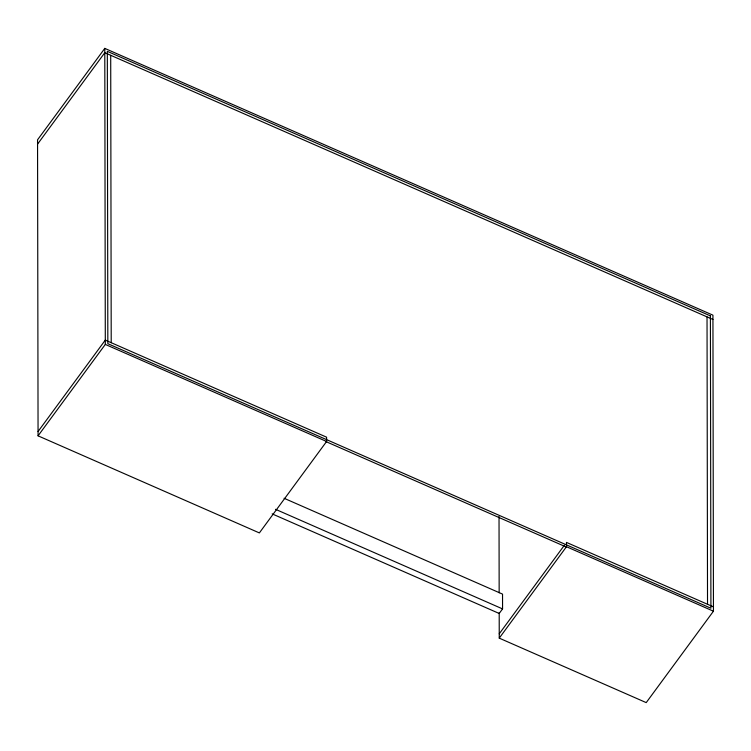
<?xml version="1.0" encoding="UTF-8"?>
<svg xmlns="http://www.w3.org/2000/svg" width="751" height="751" viewBox="0 0 751 751"><rect width="100%" height="100%" fill="white"/><g stroke="black" fill="none" stroke-linecap="round" stroke-linejoin="round"><path stroke-width="1.13" d="M499.199 612.713L499.246 638.143L646.217 702.617L713.45 611.192L712.934 315.167L104.783 48.383L37.55 139.808L38.066 435.833L259.367 532.919L326.601 441.494L326.591 437.176L105.3 340.1L38.057 431.525M37.559 144.126L104.793 52.701L712.943 319.475M38.066 435.833L105.309 344.418L104.783 48.383M284.075 498.27L502.541 594.107L502.56 608.901L499.199 613.473L272.172 513.881M499.237 633.825L564.395 545.235M499.246 638.143L566.479 546.719L566.47 542.4L713.441 606.874M105.309 344.418L326.601 441.494M566.479 546.719L713.45 611.192M325.493 441.4L565.869 546.85M275.533 509.309L502.56 608.901M707.029 316.884L707.526 604.283M499.03 516.519L499.162 592.802M110.707 55.292L111.214 342.691M710.399 315.899L107.327 51.35L107.834 343.676L710.915 608.235L710.399 315.899"/></g></svg>
